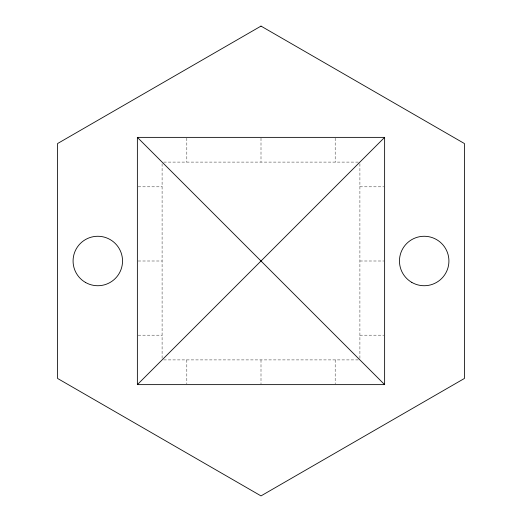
<?xml version="1.0" encoding="UTF-8"?>
<svg xmlns="http://www.w3.org/2000/svg" width="522" height="522" viewBox="0 0 522 522"><rect width="100%" height="100%" fill="white"/><g stroke="black" fill="none" stroke-linecap="round" stroke-linejoin="round"><path stroke-width="0.39" stroke-dasharray="2.61 1.96" d="M163.725 162.094L358.275 162.094M138.167 186.824L162.094 186.824M359.906 186.824L383.833 186.824M138.167 261L162.094 261M359.906 261L383.833 261M138.167 335.176L162.094 335.176M359.906 335.176L383.833 335.176M163.725 359.906L358.275 359.906M359.906 163.725L359.906 358.275M335.176 138.167L335.176 162.094M335.176 359.906L335.176 383.833M261 138.167L261 162.094M261 359.906L261 383.833M186.824 138.167L186.824 162.094M186.824 359.906L186.824 383.833M162.094 163.725L162.094 358.275"/><path stroke-width="0.78" d="M137.371 384.629L384.629 137.371L137.371 137.371L137.371 384.629L384.629 384.629L384.629 137.371M137.371 137.371L384.629 384.629M261 26.1L57.57 143.55L57.57 378.45L261 495.9L464.43 378.45L464.43 143.55L261 26.1M85.445 282.415A24.723 24.723 0 0 0 122.533 261A24.723 24.723 0 0 0 85.445 239.585A24.723 24.723 0 0 0 85.445 282.415M411.832 282.415A24.723 24.723 0 0 0 448.92 261A24.723 24.723 0 0 0 411.832 239.585A24.723 24.723 0 0 0 411.832 282.415"/></g></svg>
